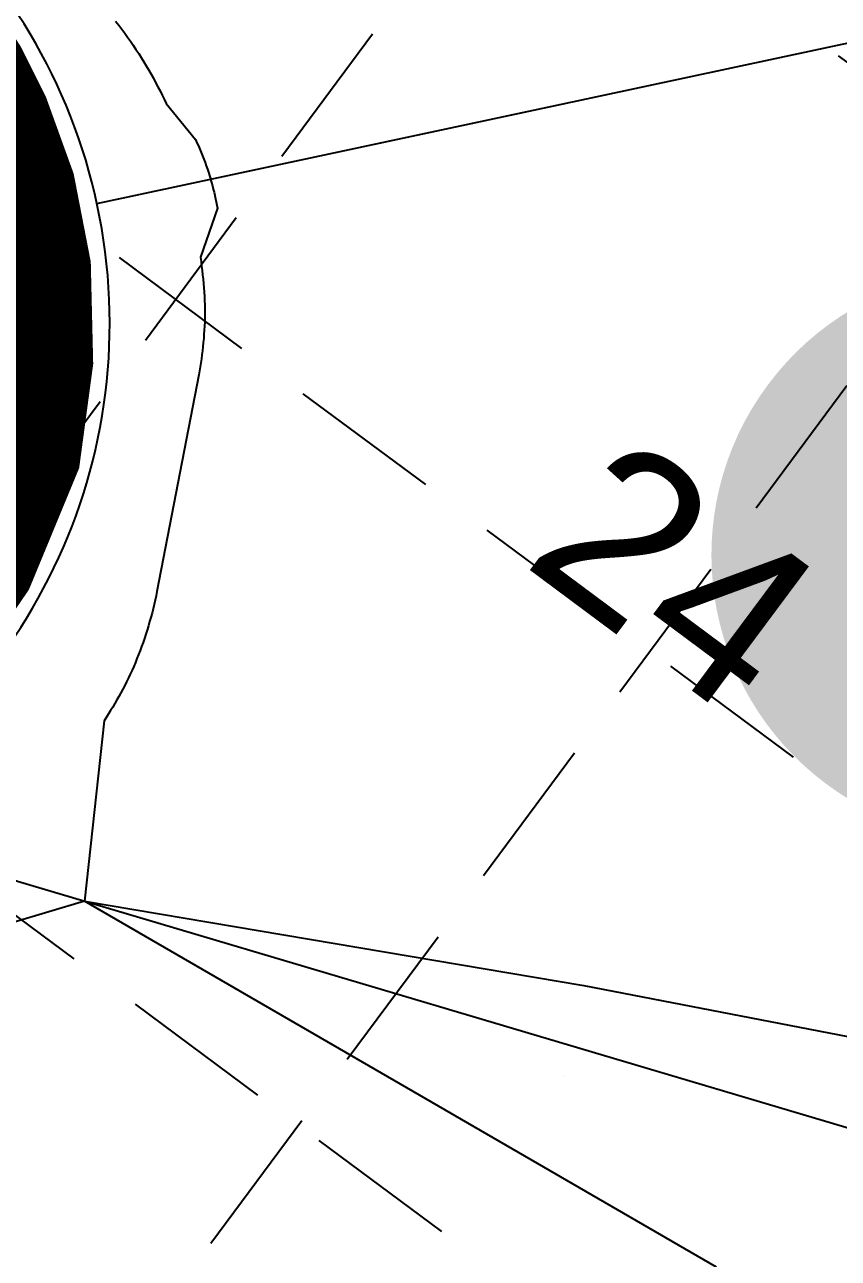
# Model space of a CAD drawing. Header units: feet. Extents: x 2260 to 6199, y 3666 to 7344.
# Drawn here: x 4415.2 to 4487.2, y 5337.3 to 5446.5 of the extents above; entities that cross this region are included whole.
import ezdxf
from ezdxf.enums import TextEntityAlignment as Align

# ---------------------------------------------------------------- set-up
doc = ezdxf.new("R2010")
doc.units = ezdxf.units.FT
doc.header["$LTSCALE"] = 40
doc.header["$MEASUREMENT"] = 0
doc.linetypes.add('HIDDEN', pattern=[0.375, 0.25, -0.125])
for name, color, linetype in [('ALTURA LOGO', 4, 'CONTINUOUS'), ('EOP-PROP', 4, 'CONTINUOUS'), ('EROSION BLANKETS', 84, 'CONTINUOUS'), ('FLOW-ARROWS', 253, 'CONTINUOUS'), ('GRID', 254, 'HIDDEN'), ('LOT-NOS', 4, 'CONTINUOUS'), ('lots-line', 4, 'CONTINUOUS'), ('PC', 43, 'CONTINUOUS'), ('ST-ROW', 2, 'CONTINUOUS')]:
    doc.layers.add(name, color=color, linetype=linetype)
doc.styles.get("Standard").update_dxf_attribs({"font": 'ARIAL.TTF'})

msp = doc.modelspace()

# ---------------------------------------------------------------- hatches: boundary and pattern name
at = {"layer": 'ALTURA LOGO'}
h = msp.add_hatch(color=42, dxfattribs=at)
edge = h.paths.add_edge_path()
edge.add_ellipse((4501.23, 5399.56), major_axis=(15.08, 20.26), ratio=1, start_angle=-89.9995, end_angle=90.0005)
edge.add_ellipse((4501.23, 5399.56), major_axis=(15.08, 20.26), ratio=1, start_angle=89.9999, end_angle=269.9999)
h.paths.add_polyline_path([(4476.77, 5404.8), (4512.95, 5377.87), (4526.32, 5395.83), (4490.14, 5422.76)], flags=24)

# ---------------------------------------------------------------- linework, layer by layer
at = {"layer": 'EOP-PROP', "color": 7}
for radius, end in [(368.66, 5.1728), (356.66, 5.1728), (356.66, 356.9668), (368.66, 355.735)]:
    msp.add_arc((4174.1, 5408.6), radius, 323.3765, end, dxfattribs=at)
at = {"layer": 'EROSION BLANKETS', "const_width": 8}
msp.add_lwpolyline([(4404.77, 5451.25), (4408.78, 5446.67), (4411.42, 5442.52), (4413.38, 5438.6), (4415.67, 5432.26), (4417.06, 5425.1), (4417.26, 5416.7), (4416.13, 5408.32), (4412.04, 5398.42), (4407.56, 5391.83), (4401.45, 5386.04), (4393.69, 5380.47), (4390.41, 5378.92), (4387.42, 5376.2), (4385.34, 5372.73), (4383.9, 5368.15), (4380.63, 5356.28), (4374.16, 5337.92), (4367.6, 5324.26)], dxfattribs=at)
at = {"layer": 'FLOW-ARROWS', "color": 7}
for points in [[(4474.11, 5444.47, 0, 1.67, 0), (4469.23, 5443.38, 0, 0, 0), (4459.11, 5441.12, 0, 0, 0)], [(4423.86, 5432.18, 0, 1.67, 0), (4428.73, 5433.31, 0, 0, 0), (4434.59, 5434.68, 0, 0, 0)], [(4423.86, 5432.18, 0, 1.67, 0), (4428.73, 5433.31, 0, 0, 0), (4434.59, 5434.68, 0, 0, 0)], [(4462.87, 5353.4, 0, 1.67, 0), (4458.12, 5354.96, 0, 0, 0), (4444.41, 5359.48, 0, 0, 0)], [(4462.87, 5353.4, 0, 1.67, 0), (4458.12, 5354.96, 0, 0, 0), (4444.41, 5359.48, 0, 0, 0)]]:
    msp.add_lwpolyline(points, format="xyseb", dxfattribs=at)
at = {"layer": 'GRID', "linetype": 'HIDDEN', "ltscale": 1.35}
for p, q in [((2990.57, 6553.21), (5593.01, 4624.04)), ((2959.46, 6511.23), (5561.89, 4582.06)), ((2928.34, 6469.26), (5530.77, 4540.09)), ((4988.65, 6177.73), (3899.47, 4708.43)), ((5030.63, 6146.61), (3941.44, 4677.31))]:
    msp.add_line(p, q, dxfattribs=at)
at = {"layer": 'lots-line', "color": 7}
for p, q in [((4421.6, 5430.7), (4524.21, 5452.61)), ((4421.6, 5430.7), (4463.26, 5439.59)), ((4396.46, 5376.09), (4519.9, 5339.4)), ((4396.46, 5376.09), (4519.9, 5339.4))]:
    msp.add_line(p, q, dxfattribs=at)
for radius, end in [(372.66, 5.1728), (352.66, 5.1728), (352.66, 357.4002), (372.66, 355.3455)]:
    msp.add_arc((4174.1, 5408.6), radius, 323.3765, end, dxfattribs=at)
at = {"layer": 'PC', "color": 43, "elevation": 549, "flags": 128}
for points in [[(4423.25, 5446.83), (4423.52, 5446.48), (4423.79, 5446.12), (4424.05, 5445.77), (4424.31, 5445.41), (4424.56, 5445.05), (4424.81, 5444.69), (4425.05, 5444.33), (4425.29, 5443.97), (4425.52, 5443.6), (4425.74, 5443.24), (4425.96, 5442.87), (4426.18, 5442.5), (4426.39, 5442.14), (4426.59, 5441.77), (4426.79, 5441.4), (4426.99, 5441.02), (4427.18, 5440.65), (4427.36, 5440.28), (4427.54, 5439.91), (4427.71, 5439.53), (4430.31, 5436.36), (4430.45, 5436.07), (4430.58, 5435.78), (4430.7, 5435.49), (4430.82, 5435.2), (4430.94, 5434.9), (4431.05, 5434.61), (4431.16, 5434.32), (4431.27, 5434.03), (4431.37, 5433.74), (4431.46, 5433.45), (4431.56, 5433.16), (4431.64, 5432.89), (4431.65, 5432.84), (4431.66, 5432.82), (4431.74, 5432.54), (4431.82, 5432.25), (4431.89, 5431.97), (4431.97, 5431.68), (4432.03, 5431.39), (4432.1, 5431.11), (4432.15, 5430.82), (4432.21, 5430.54), (4432.26, 5430.26), (4430.75, 5425.93), (4430.81, 5425.54), (4430.86, 5425.15), (4430.91, 5424.77), (4430.95, 5424.38), (4430.99, 5424), (4431.03, 5423.61), (4431.06, 5423.23), (4431.08, 5422.85), (4431.1, 5422.47), (4431.12, 5422.09), (4431.13, 5421.71), (4431.14, 5421.33), (4431.14, 5420.96), (4431.13, 5420.59), (4431.13, 5420.21), (4431.11, 5419.84), (4431.09, 5419.47), (4431.07, 5419.1), (4431.05, 5418.74), (4431.01, 5418.37), (4430.98, 5418.01), (4430.94, 5417.65), (4430.89, 5417.29), (4430.84, 5416.93), (4430.79, 5416.58), (4430.73, 5416.23), (4430.67, 5415.87), (4430.6, 5415.53), (4426.91, 5396.36), (4426.83, 5395.97), (4426.74, 5395.58), (4426.66, 5395.2), (4426.56, 5394.81), (4426.47, 5394.43), (4426.36, 5394.05), (4426.26, 5393.68), (4426.15, 5393.3), (4426.04, 5392.93), (4425.92, 5392.56), (4425.8, 5392.2), (4425.68, 5391.83), (4425.55, 5391.47), (4425.41, 5391.12), (4425.28, 5390.76), (4425.14, 5390.41), (4425, 5390.06), (4424.85, 5389.72), (4424.7, 5389.37), (4424.54, 5389.03), (4424.38, 5388.7), (4424.22, 5388.36), (4424.06, 5388.03), (4423.89, 5387.71), (4423.72, 5387.38), (4423.54, 5387.06), (4423.36, 5386.75), (4423.18, 5386.43), (4423, 5386.12), (4422.81, 5385.81), (4422.62, 5385.51), (4422.43, 5385.21), (4422.23, 5384.91), (4420.51, 5368.94), (4464.69, 5361.46), (4488.95, 5356.79)], [(4423.25, 5446.83), (4423.52, 5446.48), (4423.79, 5446.12), (4424.05, 5445.77), (4424.31, 5445.41), (4424.56, 5445.05), (4424.81, 5444.69), (4425.05, 5444.33), (4425.29, 5443.97), (4425.52, 5443.6), (4425.74, 5443.24), (4425.96, 5442.87), (4426.18, 5442.5), (4426.39, 5442.14), (4426.59, 5441.77), (4426.79, 5441.4), (4426.99, 5441.02), (4427.18, 5440.65), (4427.36, 5440.28), (4427.54, 5439.91), (4427.71, 5439.53), (4430.31, 5436.36), (4430.45, 5436.07), (4430.58, 5435.78), (4430.7, 5435.49), (4430.82, 5435.2), (4430.94, 5434.9), (4431.05, 5434.61), (4431.16, 5434.32), (4431.27, 5434.03), (4431.37, 5433.74), (4431.46, 5433.45), (4431.56, 5433.16), (4431.64, 5432.89), (4431.65, 5432.84), (4431.66, 5432.82), (4431.74, 5432.54), (4431.82, 5432.25), (4431.89, 5431.97), (4431.97, 5431.68), (4432.03, 5431.39), (4432.1, 5431.11), (4432.15, 5430.82), (4432.21, 5430.54), (4432.26, 5430.26), (4430.75, 5425.93), (4430.81, 5425.54), (4430.86, 5425.15), (4430.91, 5424.77), (4430.95, 5424.38), (4430.99, 5424), (4431.03, 5423.61), (4431.06, 5423.23), (4431.08, 5422.85), (4431.1, 5422.47), (4431.12, 5422.09), (4431.13, 5421.71), (4431.14, 5421.33), (4431.14, 5420.96), (4431.13, 5420.59), (4431.13, 5420.21), (4431.11, 5419.84), (4431.09, 5419.47), (4431.07, 5419.1), (4431.05, 5418.74), (4431.01, 5418.37), (4430.98, 5418.01), (4430.94, 5417.65), (4430.89, 5417.29), (4430.84, 5416.93), (4430.79, 5416.58), (4430.73, 5416.23), (4430.67, 5415.87), (4430.6, 5415.53), (4426.91, 5396.36), (4426.83, 5395.97), (4426.74, 5395.58), (4426.66, 5395.2), (4426.56, 5394.81), (4426.47, 5394.43), (4426.36, 5394.05), (4426.26, 5393.68), (4426.15, 5393.3), (4426.04, 5392.93), (4425.92, 5392.56), (4425.8, 5392.2), (4425.68, 5391.83), (4425.55, 5391.47), (4425.41, 5391.12), (4425.28, 5390.76), (4425.14, 5390.41), (4425, 5390.06), (4424.85, 5389.72), (4424.7, 5389.37), (4424.54, 5389.03), (4424.38, 5388.7), (4424.22, 5388.36), (4424.06, 5388.03), (4423.89, 5387.71), (4423.72, 5387.38), (4423.54, 5387.06), (4423.36, 5386.75), (4423.18, 5386.43), (4423, 5386.12), (4422.81, 5385.81), (4422.62, 5385.51), (4422.43, 5385.21), (4422.23, 5384.91), (4420.51, 5368.94), (4464.69, 5361.46), (4488.95, 5356.79)], [(4476.41, 5336.55), (4420.51, 5368.94), (4411.01, 5366.1)], [(4476.41, 5336.55), (4420.51, 5368.94), (4411.01, 5366.1)]]:
    msp.add_lwpolyline(points, dxfattribs=at)
at = {"layer": 'ST-ROW', "color": 7}
msp.add_arc((4372.73, 5420.1), 50, 291.0739, 230.9084, dxfattribs=at)
msp.add_arc((4372.73, 5420.1), 50, 291.0739, 230.9084, dxfattribs=at)

# ---------------------------------------------------------------- texts
at = {"layer": 'LOT-NOS', "color": 7}
msp.add_text('24', height=15, rotation=323.3354, dxfattribs=at).set_placement((4472.89, 5397.93), align=Align.MIDDLE_CENTER)
msp.add_text('24', height=15, rotation=323.3354, dxfattribs=at).set_placement((4472.89, 5397.93), align=Align.MIDDLE_CENTER)

doc.saveas('drawing.dxf')
